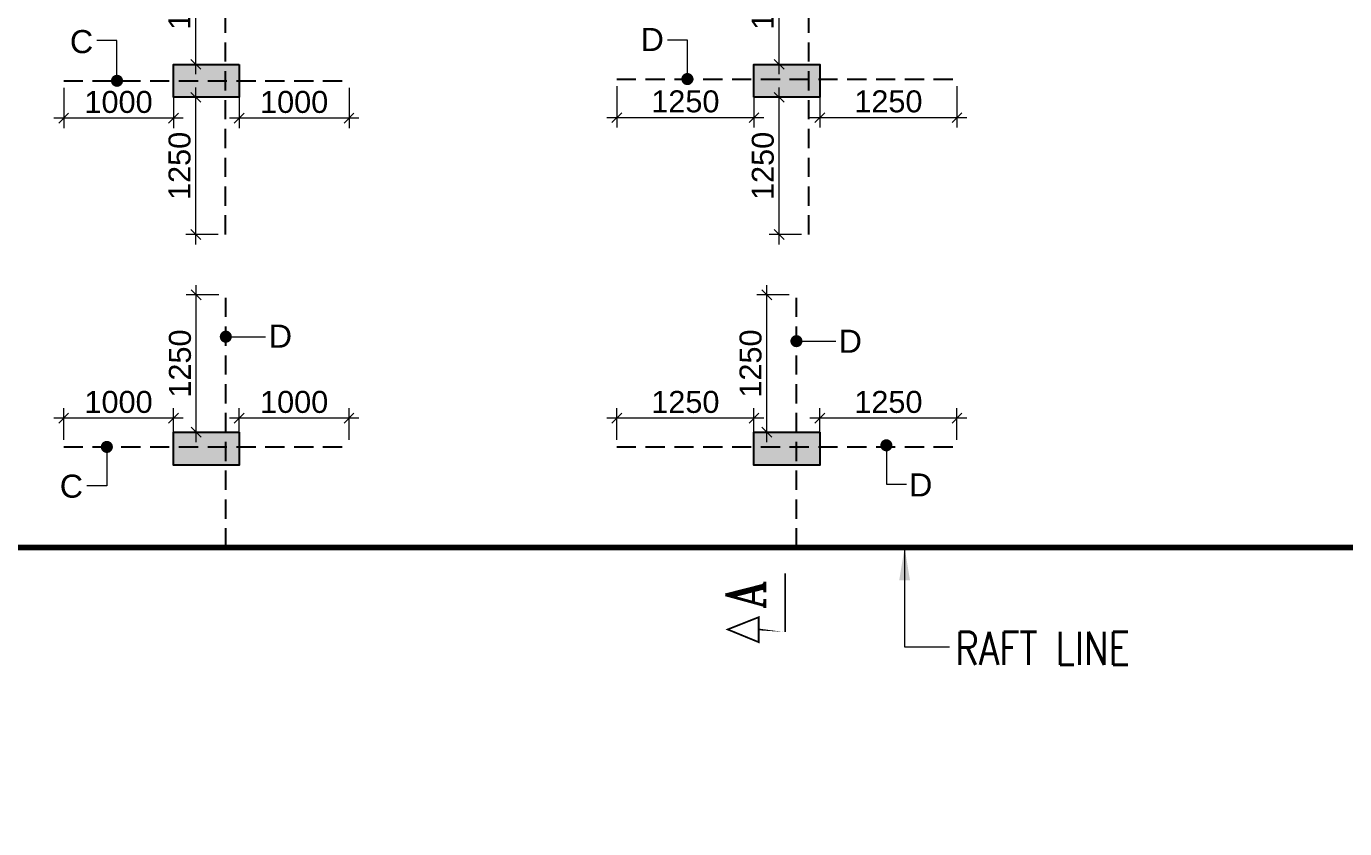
# Model space of a CAD drawing. Header units: millimetres. Extents: x 1123469 to 1883119, y -126924 to 196924.
# Drawn here: x 1491314 to 1503327, y 136834 to 144140 of the extents above; entities that cross this region are included whole.
import ezdxf

# ---------------------------------------------------------------- set-up
doc = ezdxf.new("R2010")
doc.units = ezdxf.units.MM
doc.header["$LTSCALE"] = 500
doc.header["$MEASUREMENT"] = 0
doc.header["$PDMODE"] = 34
doc.linetypes.add('CONTINOUS', pattern=[0])
doc.linetypes.add('HIDDEN', pattern=[0.375, 0.25, -0.125])
doc.layers.get('Defpoints').update_dxf_attribs({"lineweight": 0})
for name, color, linetype in [('3BEAM NO', 6, 'Continuous'), ('COL. DIM', 3, 'Continuous'), ('reinf.', 4, 'Continuous'), ('TEXT 1', 1, 'Continuous'), ('TEXT-20', 3, 'Continuous'), ('TOWER AREA COLUMN.', 6, 'Continuous')]:
    doc.layers.add(name, color=color, linetype=linetype)
for name, color, linetype, lineweight in [('ARWO', 1, 'Continuous', 18), ('CUT OUT', 1, 'Continuous', 13), ('FOOTING', 1, 'Continuous', 15), ('S - SUNK', 251, 'Continuous', 0), ('TEXT', 7, 'Continuous', 13), ('TOWER COL HATCH', 253, 'Continuous', 20)]:
    doc.layers.add(name, color=color, linetype=linetype, lineweight=lineweight)
doc.styles.add('2MM', font='romans.shx', dxfattribs={"width": 0.7})
doc.styles.add('3mm', font='arial.ttf')
doc.styles.add('RT', font='romant.shx', dxfattribs={"height": 8})
doc.styles.add('ST5', font='simplex.shx', dxfattribs={"width": 0.85})
doc.dimstyles.new('PARAMVEER', dxfattribs={"dimtxt": 200, "dimasz": 100, "dimexe": 0, "dimexo": 25, "dimgap": 10, "dimtad": 1, "dimdec": 0, "dimrnd": 5, "dimzin": 0, "dimdsep": 46, "dimtxsty": '3mm', "dimblk": 'OBLIQUE', "dimcen": 0.09, "dimdle": 75, "dimclrd": 1, "dimclre": 1, "dimclrt": 3, "dimadec": 0, "dimazin": 0, "dimtfac": 1, "dimtdec": 0, "dimtmove": 1, "dimatfit": 3, "dimfxl": 100, "dimtolj": 1, "dimtzin": 0, "dimlwd": 18, "dimlwe": 5, "dimarcsym": 0})
doc.dimstyles.new('PARAMVEER BEAM', dxfattribs={"dimtxt": 200, "dimasz": 100, "dimexe": 0, "dimexo": 0, "dimgap": 10, "dimtad": 1, "dimdec": 0, "dimzin": 0, "dimdsep": 46, "dimtxsty": '3mm', "dimblk": 'ARCHTICK', "dimcen": 0.09, "dimdle": 75, "dimclrd": 1, "dimclre": 1, "dimclrt": 3, "dimadec": 0, "dimazin": 0, "dimtfac": 1, "dimtdec": 0, "dimtmove": 1, "dimatfit": 3, "dimfxl": 100, "dimtolj": 1, "dimtzin": 0, "dimlwd": 18, "dimlwe": 5, "dimarcsym": 0})
doc.dimstyles.new('RAJESH', dxfattribs={"dimtxt": 200, "dimasz": 180, "dimexe": 100, "dimexo": 250, "dimgap": 50, "dimtad": 2, "dimdec": 0, "dimzin": 1, "dimdsep": 46, "dimtxsty": '2MM', "dimblk": 'OBLIQUE', "dimcen": 0, "dimdle": 100, "dimclrd": 1, "dimclre": 1, "dimclrt": 3, "dimadec": 0, "dimazin": 0, "dimtfac": 1, "dimtdec": 0, "dimtix": 1, "dimtmove": 2, "dimatfit": 3, "dimfxl": 1, "dimtolj": 1, "dimlwd": -1, "dimarcsym": 0})

# ---------------------------------------------------------------- blocks, each defined once
blk = doc.blocks.new('3tgra')
at = {"layer": 'TOWER COL HATCH'}
h = blk.add_hatch(color=253, dxfattribs=at)
h.dxf.hatch_style = 1
h.paths.add_polyline_path([(1395430.631024875, 80771.73729064711), (1395430.631024875, 80471.73729064711), (1394830.631024875, 80471.73729064711), (1394830.631024875, 80771.73729064711)])
h = blk.add_hatch(color=253, dxfattribs=at)
h.dxf.hatch_style = 1
h.paths.add_polyline_path([(1400120.631024875, 80471.73729064711), (1400120.631024875, 80771.73729064711), (1400720.631024875, 80771.73729064711), (1400720.631024875, 80471.73729064711)])
h = blk.add_hatch(color=253, dxfattribs=at)
h.dxf.hatch_style = 1
h.paths.add_polyline_path([(1395430.631024875, 77421.737290647), (1395430.631024875, 77121.737290647), (1394830.631024875, 77121.737290647), (1394830.631024875, 77421.737290647)])
h = blk.add_hatch(color=253, dxfattribs=at)
h.dxf.hatch_style = 1
h.paths.add_polyline_path([(1400720.631024875, 77421.737290647), (1400720.631024875, 77121.737290647), (1400120.631024875, 77121.737290647), (1400120.631024875, 77421.737290647)])
at = {"layer": 'TOWER AREA COLUMN.', "color": 4}
for points in [[(1395430.631024875, 80771.73729064711), (1395430.631024875, 80471.73729064711), (1394830.631024875, 80471.73729064711), (1394830.631024875, 80771.73729064711)], [(1400120.631024875, 80471.73729064711), (1400120.631024875, 80771.73729064711), (1400720.631024875, 80771.73729064711), (1400720.631024875, 80471.73729064711)], [(1395430.631024875, 77421.737290647), (1395430.631024875, 77121.737290647), (1394830.631024875, 77121.737290647), (1394830.631024875, 77421.737290647)], [(1400720.631024875, 77421.737290647), (1400720.631024875, 77121.737290647), (1400120.631024875, 77121.737290647), (1400120.631024875, 77421.737290647)]]:
    blk.add_lwpolyline(points, close=True, dxfattribs=at)
blk = doc.blocks.new('_Oblique')
at = {"color": 0, "linetype": 'ByBlock', "lineweight": -2}
blk.add_line((-0.5, -0.5), (0.5, 0.5), dxfattribs=at)
blk = doc.blocks.new('*D314')
at = {"layer": 'COL. DIM', "color": 1, "lineweight": 18, "ltscale": 10, "transparency": 16777216}
blk.add_line((1492861.885507265, 140354.2285490901), (1492861.885507265, 141784.2285490901), dxfattribs=at)
at = {"layer": 'COL. DIM', "color": 1, "linetype": 'CONTINOUS', "lineweight": 5, "ltscale": 10, "transparency": 16777216}
for p, q in [((1493066.699256176, 141694.2285490901), (1492771.885507265, 141694.2285490901)), ((1493066.699256176, 140444.2285490901), (1492771.885507265, 140444.2285490901))]:
    blk.add_line(p, q, dxfattribs=at)
at = {"layer": 'Defpoints', "color": 0, "ltscale": 10, "transparency": 16777216}
for p in [(1492861.885507265, 141694.2285490901), (1493131.699256176, 141694.2285490901), (1493131.699256176, 140444.2285490901)]:
    blk.add_point(p, dxfattribs=at)
at = {"layer": 'COL. DIM', "color": 1, "lineweight": 18, "ltscale": 10, "transparency": 16777216, "xscale": 90, "yscale": 90, "zscale": 90}
for p, rotation in [((1492861.885507265, 141694.2285490901), 90), ((1492861.885507265, 140444.2285490901), 270)]:
    blk.add_blockref('_Oblique', p, dxfattribs=dict(at, rotation=rotation))
at = {"layer": 'COL. DIM', "color": 3, "ltscale": 10, "transparency": 16777216, "insert": (1492714.77090972, 141069.2285490897), "char_height": 200, "attachment_point": 5, "rotation": 90, "style": '3mm'}
blk.add_mtext('\\A1;1250', dxfattribs=at)
blk = doc.blocks.new('_ArchTick')
at = {"color": 0, "linetype": 'ByBlock', "const_width": 0.15}
blk.add_lwpolyline([(-0.5, -0.5), (0.5, 0.5)], dxfattribs=at)
blk = doc.blocks.new('*D315')
at = {"layer": 'COL. DIM', "color": 1, "lineweight": 18, "ltscale": 10, "transparency": 16777216}
blk.add_line((1492744.24858296, 140571.5855329718), (1491564.24858296, 140571.5855329718), dxfattribs=at)
at = {"layer": 'COL. DIM', "color": 1, "linetype": 'CONTINOUS', "lineweight": 5, "ltscale": 10, "transparency": 16777216}
for p, q in [((1491654.24858296, 140375.0559085224), (1491654.24858296, 140661.5855329718)), ((1492654.24858296, 140375.0559085224), (1492654.24858296, 140661.5855329718))]:
    blk.add_line(p, q, dxfattribs=at)
at = {"layer": 'Defpoints', "color": 0, "ltscale": 10, "transparency": 16777216}
for p in [(1491654.24858296, 140571.5855329718), (1491654.24858296, 140310.0559085224), (1492654.24858296, 140310.0559085224)]:
    blk.add_point(p, dxfattribs=at)
at = {"layer": 'COL. DIM', "color": 1, "lineweight": 18, "ltscale": 10, "transparency": 16777216, "xscale": 90, "yscale": 90, "zscale": 90, "rotation": 180}
blk.add_blockref('_Oblique', (1491654.24858296, 140571.5855329718), dxfattribs=at)
at = {"layer": 'COL. DIM', "color": 1, "lineweight": 18, "ltscale": 10, "transparency": 16777216, "xscale": 90, "yscale": 90, "zscale": 90}
blk.add_blockref('_Oblique', (1492654.24858296, 140571.5855329718), dxfattribs=at)
at = {"layer": 'COL. DIM', "color": 3, "ltscale": 10, "transparency": 16777216, "insert": (1492154.24858296, 140718.7001305161), "char_height": 200, "attachment_point": 5, "style": '3mm'}
blk.add_mtext('\\A1;1000', dxfattribs=at)
blk = doc.blocks.new('*D316')
at = {"layer": 'COL. DIM', "color": 1, "lineweight": 18, "ltscale": 10, "transparency": 16777216}
blk.add_line((1494344.24858296, 140571.5855329718), (1493164.24858296, 140571.5855329718), dxfattribs=at)
at = {"layer": 'COL. DIM', "color": 1, "linetype": 'CONTINOUS', "lineweight": 5, "ltscale": 10, "transparency": 16777216}
for p, q in [((1493254.24858296, 140375.0559085224), (1493254.24858296, 140661.5855329718)), ((1494254.24858296, 140375.0559085224), (1494254.24858296, 140661.5855329718))]:
    blk.add_line(p, q, dxfattribs=at)
at = {"layer": 'Defpoints', "color": 0, "ltscale": 10, "transparency": 16777216}
for p in [(1493254.24858296, 140571.5855329718), (1493254.24858296, 140310.0559085224), (1494254.24858296, 140310.0559085224)]:
    blk.add_point(p, dxfattribs=at)
at = {"layer": 'COL. DIM', "color": 1, "lineweight": 18, "ltscale": 10, "transparency": 16777216, "xscale": 90, "yscale": 90, "zscale": 90, "rotation": 180}
blk.add_blockref('_Oblique', (1493254.24858296, 140571.5855329718), dxfattribs=at)
at = {"layer": 'COL. DIM', "color": 1, "lineweight": 18, "ltscale": 10, "transparency": 16777216, "xscale": 90, "yscale": 90, "zscale": 90}
blk.add_blockref('_Oblique', (1494254.24858296, 140571.5855329718), dxfattribs=at)
at = {"layer": 'COL. DIM', "color": 3, "ltscale": 10, "transparency": 16777216, "insert": (1493754.24858296, 140718.7001305161), "char_height": 200, "attachment_point": 5, "style": '3mm'}
blk.add_mtext('\\A1;1000', dxfattribs=at)
blk = doc.blocks.new('*D317')
at = {"layer": 'COL. DIM', "color": 1, "lineweight": 18, "ltscale": 10, "transparency": 16777216}
blk.add_line((1498061.435853088, 140354.2285490901), (1498061.435853088, 141784.2285490901), dxfattribs=at)
at = {"layer": 'COL. DIM', "color": 1, "linetype": 'CONTINOUS', "lineweight": 5, "ltscale": 10, "transparency": 16777216}
for p, q in [((1498266.249601998, 141694.2285490901), (1497971.435853088, 141694.2285490901)), ((1498266.249601998, 140444.2285490901), (1497971.435853088, 140444.2285490901))]:
    blk.add_line(p, q, dxfattribs=at)
at = {"layer": 'Defpoints', "color": 0, "ltscale": 10, "transparency": 16777216}
for p in [(1498061.435853088, 141694.2285490901), (1498331.249601998, 141694.2285490901), (1498331.249601998, 140444.2285490901)]:
    blk.add_point(p, dxfattribs=at)
at = {"layer": 'COL. DIM', "color": 1, "lineweight": 18, "ltscale": 10, "transparency": 16777216, "xscale": 90, "yscale": 90, "zscale": 90}
for p, rotation in [((1498061.435853088, 141694.2285490901), 90), ((1498061.435853088, 140444.2285490901), 270)]:
    blk.add_blockref('_Oblique', p, dxfattribs=dict(at, rotation=rotation))
at = {"layer": 'COL. DIM', "color": 3, "ltscale": 10, "transparency": 16777216, "insert": (1497914.321255544, 141069.2285490897), "char_height": 200, "attachment_point": 5, "rotation": 90, "style": '3mm'}
blk.add_mtext('\\A1;1250', dxfattribs=at)
blk = doc.blocks.new('*D325')
at = {"layer": 'COL. DIM', "color": 1, "lineweight": 18, "ltscale": 10, "transparency": 16777216}
blk.add_line((1498034.24858296, 140571.5855329718), (1496604.24858296, 140571.5855329718), dxfattribs=at)
at = {"layer": 'COL. DIM', "color": 1, "linetype": 'CONTINOUS', "lineweight": 5, "ltscale": 10, "transparency": 16777216}
for p, q in [((1496694.24858296, 140375.0559085224), (1496694.24858296, 140661.5855329718)), ((1497944.24858296, 140375.0559085224), (1497944.24858296, 140661.5855329718))]:
    blk.add_line(p, q, dxfattribs=at)
at = {"layer": 'Defpoints', "color": 0, "ltscale": 10, "transparency": 16777216}
for p in [(1496694.24858296, 140571.5855329718), (1496694.24858296, 140310.0559085224), (1497944.24858296, 140310.0559085224)]:
    blk.add_point(p, dxfattribs=at)
at = {"layer": 'COL. DIM', "color": 1, "lineweight": 18, "ltscale": 10, "transparency": 16777216, "xscale": 90, "yscale": 90, "zscale": 90, "rotation": 180}
blk.add_blockref('_Oblique', (1496694.24858296, 140571.5855329718), dxfattribs=at)
at = {"layer": 'COL. DIM', "color": 1, "lineweight": 18, "ltscale": 10, "transparency": 16777216, "xscale": 90, "yscale": 90, "zscale": 90}
blk.add_blockref('_Oblique', (1497944.24858296, 140571.5855329718), dxfattribs=at)
at = {"layer": 'COL. DIM', "color": 3, "ltscale": 10, "transparency": 16777216, "insert": (1497319.24858296, 140718.7001305161), "char_height": 200, "attachment_point": 5, "style": '3mm'}
blk.add_mtext('\\A1;1250', dxfattribs=at)
blk = doc.blocks.new('*D326')
at = {"layer": 'COL. DIM', "color": 1, "lineweight": 18, "ltscale": 10, "transparency": 16777216}
blk.add_line((1499884.24858296, 140571.5855329718), (1498454.24858296, 140571.5855329718), dxfattribs=at)
at = {"layer": 'COL. DIM', "color": 1, "linetype": 'CONTINOUS', "lineweight": 5, "ltscale": 10, "transparency": 16777216}
for p, q in [((1498544.24858296, 140375.0559085224), (1498544.24858296, 140661.5855329718)), ((1499794.24858296, 140375.0559085224), (1499794.24858296, 140661.5855329718))]:
    blk.add_line(p, q, dxfattribs=at)
at = {"layer": 'Defpoints', "color": 0, "ltscale": 10, "transparency": 16777216}
for p in [(1498544.24858296, 140571.5855329718), (1498544.24858296, 140310.0559085224), (1499794.24858296, 140310.0559085224)]:
    blk.add_point(p, dxfattribs=at)
at = {"layer": 'COL. DIM', "color": 1, "lineweight": 18, "ltscale": 10, "transparency": 16777216, "xscale": 90, "yscale": 90, "zscale": 90, "rotation": 180}
blk.add_blockref('_Oblique', (1498544.24858296, 140571.5855329718), dxfattribs=at)
at = {"layer": 'COL. DIM', "color": 1, "lineweight": 18, "ltscale": 10, "transparency": 16777216, "xscale": 90, "yscale": 90, "zscale": 90}
blk.add_blockref('_Oblique', (1499794.24858296, 140571.5855329718), dxfattribs=at)
at = {"layer": 'COL. DIM', "color": 3, "ltscale": 10, "transparency": 16777216, "insert": (1499169.24858296, 140718.7001305161), "char_height": 200, "attachment_point": 5, "style": '3mm'}
blk.add_mtext('\\A1;1250', dxfattribs=at)
blk = doc.blocks.new('*D322')
at = {"layer": 'COL. DIM', "color": 1, "lineweight": 18, "ltscale": 10, "transparency": 16777216}
blk.add_line((1498173.220450206, 143704.2285490903), (1498173.220450206, 145134.2285490903), dxfattribs=at)
at = {"layer": 'COL. DIM', "color": 1, "linetype": 'CONTINOUS', "lineweight": 5, "ltscale": 10, "transparency": 16777216}
for p, q in [((1498378.034199114, 145044.2285490903), (1498083.220450206, 145044.2285490903)), ((1498378.034199114, 143794.2285490903), (1498083.220450206, 143794.2285490903))]:
    blk.add_line(p, q, dxfattribs=at)
at = {"layer": 'Defpoints', "color": 0, "ltscale": 10, "transparency": 16777216}
for p in [(1498173.220450206, 145044.2285490903), (1498443.034199114, 145044.2285490903), (1498443.034199114, 143794.2285490903)]:
    blk.add_point(p, dxfattribs=at)
at = {"layer": 'COL. DIM', "color": 1, "lineweight": 18, "ltscale": 10, "transparency": 16777216, "xscale": 90, "yscale": 90, "zscale": 90}
for p, rotation in [((1498173.220450206, 145044.2285490903), 90), ((1498173.220450206, 143794.2285490903), 270)]:
    blk.add_blockref('_Oblique', p, dxfattribs=dict(at, rotation=rotation))
at = {"layer": 'COL. DIM', "color": 3, "ltscale": 10, "transparency": 16777216, "insert": (1498026.105852662, 144419.2285490898), "char_height": 200, "attachment_point": 5, "rotation": 90, "style": '3mm'}
blk.add_mtext('\\A1;1250', dxfattribs=at)
blk = doc.blocks.new('*D323')
at = {"layer": 'COL. DIM', "color": 1, "linetype": 'CONTINOUS', "lineweight": 5, "ltscale": 10, "transparency": 16777216}
for p, q in [((1496694.24858296, 143595.0559085226), (1496694.24858296, 143218.5262840732)), ((1497944.24858296, 143595.0559085226), (1497944.24858296, 143218.5262840732))]:
    blk.add_line(p, q, dxfattribs=at)
at = {"layer": 'COL. DIM', "color": 1, "lineweight": 18, "ltscale": 10, "transparency": 16777216}
blk.add_line((1498034.24858296, 143308.5262840732), (1496604.24858296, 143308.5262840732), dxfattribs=at)
at = {"layer": 'Defpoints', "color": 0, "ltscale": 10, "transparency": 16777216}
for p in [(1496694.24858296, 143660.0559085226), (1497944.24858296, 143660.0559085226), (1496694.24858296, 143308.5262840732)]:
    blk.add_point(p, dxfattribs=at)
at = {"layer": 'COL. DIM', "color": 1, "lineweight": 18, "ltscale": 10, "transparency": 16777216, "xscale": 90, "yscale": 90, "zscale": 90, "rotation": 180}
blk.add_blockref('_Oblique', (1496694.24858296, 143308.5262840732), dxfattribs=at)
at = {"layer": 'COL. DIM', "color": 1, "lineweight": 18, "ltscale": 10, "transparency": 16777216, "xscale": 90, "yscale": 90, "zscale": 90}
blk.add_blockref('_Oblique', (1497944.24858296, 143308.5262840732), dxfattribs=at)
at = {"layer": 'COL. DIM', "color": 3, "ltscale": 10, "transparency": 16777216, "insert": (1497319.24858296, 143455.6408816175), "char_height": 200, "attachment_point": 5, "style": '3mm'}
blk.add_mtext('\\A1;1250', dxfattribs=at)
blk = doc.blocks.new('*D324')
at = {"layer": 'COL. DIM', "color": 1, "linetype": 'CONTINOUS', "lineweight": 5, "ltscale": 10, "transparency": 16777216}
for p, q in [((1498544.24858296, 143595.0559085226), (1498544.24858296, 143218.5262840732)), ((1499794.24858296, 143595.0559085226), (1499794.24858296, 143218.5262840732))]:
    blk.add_line(p, q, dxfattribs=at)
at = {"layer": 'COL. DIM', "color": 1, "lineweight": 18, "ltscale": 10, "transparency": 16777216}
blk.add_line((1499884.24858296, 143308.5262840732), (1498454.24858296, 143308.5262840732), dxfattribs=at)
at = {"layer": 'Defpoints', "color": 0, "ltscale": 10, "transparency": 16777216}
for p in [(1498544.24858296, 143660.0559085226), (1499794.24858296, 143660.0559085226), (1498544.24858296, 143308.5262840732)]:
    blk.add_point(p, dxfattribs=at)
at = {"layer": 'COL. DIM', "color": 1, "lineweight": 18, "ltscale": 10, "transparency": 16777216, "xscale": 90, "yscale": 90, "zscale": 90, "rotation": 180}
blk.add_blockref('_Oblique', (1498544.24858296, 143308.5262840732), dxfattribs=at)
at = {"layer": 'COL. DIM', "color": 1, "lineweight": 18, "ltscale": 10, "transparency": 16777216, "xscale": 90, "yscale": 90, "zscale": 90}
blk.add_blockref('_Oblique', (1499794.24858296, 143308.5262840732), dxfattribs=at)
at = {"layer": 'COL. DIM', "color": 3, "ltscale": 10, "transparency": 16777216, "insert": (1499169.24858296, 143455.6408816175), "char_height": 200, "attachment_point": 5, "style": '3mm'}
blk.add_mtext('\\A1;1250', dxfattribs=at)
blk = doc.blocks.new('*D327')
at = {"layer": 'COL. DIM', "color": 1, "lineweight": 18, "ltscale": 10, "transparency": 16777216}
blk.add_line((1498173.220450207, 142154.2285490903), (1498173.220450207, 143584.2285490903), dxfattribs=at)
at = {"layer": 'COL. DIM', "color": 1, "linetype": 'CONTINOUS', "lineweight": 5, "ltscale": 10, "transparency": 16777216}
for p, q in [((1498378.034199114, 143494.2285490903), (1498083.220450207, 143494.2285490903)), ((1498378.034199114, 142244.2285490903), (1498083.220450207, 142244.2285490903))]:
    blk.add_line(p, q, dxfattribs=at)
at = {"layer": 'Defpoints', "color": 0, "ltscale": 10, "transparency": 16777216}
for p in [(1498173.220450207, 143494.2285490903), (1498443.034199114, 143494.2285490903), (1498443.034199114, 142244.2285490903)]:
    blk.add_point(p, dxfattribs=at)
at = {"layer": 'COL. DIM', "color": 1, "lineweight": 18, "ltscale": 10, "transparency": 16777216, "xscale": 90, "yscale": 90, "zscale": 90}
for p, rotation in [((1498173.220450207, 143494.2285490903), 90), ((1498173.220450207, 142244.2285490903), 270)]:
    blk.add_blockref('_Oblique', p, dxfattribs=dict(at, rotation=rotation))
at = {"layer": 'COL. DIM', "color": 3, "ltscale": 10, "transparency": 16777216, "insert": (1498026.105852663, 142869.2285490898), "char_height": 200, "attachment_point": 5, "rotation": 90, "style": '3mm'}
blk.add_mtext('\\A1;1250', dxfattribs=at)
blk = doc.blocks.new('*D318')
at = {"layer": 'COL. DIM', "color": 1, "lineweight": 18, "ltscale": 10, "transparency": 16777216}
blk.add_line((1492857.951702632, 143704.2285490903), (1492857.951702632, 145134.2285490903), dxfattribs=at)
at = {"layer": 'COL. DIM', "color": 1, "linetype": 'CONTINOUS', "lineweight": 5, "ltscale": 10, "transparency": 16777216}
for p, q in [((1493062.765451542, 145044.2285490903), (1492767.951702632, 145044.2285490903)), ((1493062.765451542, 143794.2285490903), (1492767.951702632, 143794.2285490903))]:
    blk.add_line(p, q, dxfattribs=at)
at = {"layer": 'Defpoints', "color": 0, "ltscale": 10, "transparency": 16777216}
for p in [(1492857.951702632, 145044.2285490903), (1493127.765451542, 145044.2285490903), (1493127.765451542, 143794.2285490903)]:
    blk.add_point(p, dxfattribs=at)
at = {"layer": 'COL. DIM', "color": 1, "lineweight": 18, "ltscale": 10, "transparency": 16777216, "xscale": 90, "yscale": 90, "zscale": 90}
for p, rotation in [((1492857.951702632, 145044.2285490903), 90), ((1492857.951702632, 143794.2285490903), 270)]:
    blk.add_blockref('_Oblique', p, dxfattribs=dict(at, rotation=rotation))
at = {"layer": 'COL. DIM', "color": 3, "ltscale": 10, "transparency": 16777216, "insert": (1492710.837105088, 144419.2285490898), "char_height": 200, "attachment_point": 5, "rotation": 90, "style": '3mm'}
blk.add_mtext('\\A1;1250', dxfattribs=at)
blk = doc.blocks.new('*D319')
at = {"layer": 'COL. DIM', "color": 1, "linetype": 'CONTINOUS', "lineweight": 5, "ltscale": 10, "transparency": 16777216}
for p, q in [((1491654.24858296, 143579.2285490902), (1491654.24858296, 143213.4259654823)), ((1492654.24858296, 143579.2285490902), (1492654.24858296, 143213.4259654823))]:
    blk.add_line(p, q, dxfattribs=at)
at = {"layer": 'COL. DIM', "color": 1, "lineweight": 18, "ltscale": 10, "transparency": 16777216}
blk.add_line((1492744.24858296, 143303.4259654823), (1491564.24858296, 143303.4259654823), dxfattribs=at)
at = {"layer": 'Defpoints', "color": 0, "ltscale": 10, "transparency": 16777216}
for p in [(1491654.24858296, 143644.2285490902), (1492654.24858296, 143644.2285490902), (1491654.24858296, 143303.4259654823)]:
    blk.add_point(p, dxfattribs=at)
at = {"layer": 'COL. DIM', "color": 1, "lineweight": 18, "ltscale": 10, "transparency": 16777216, "xscale": 90, "yscale": 90, "zscale": 90, "rotation": 180}
blk.add_blockref('_Oblique', (1491654.24858296, 143303.4259654823), dxfattribs=at)
at = {"layer": 'COL. DIM', "color": 1, "lineweight": 18, "ltscale": 10, "transparency": 16777216, "xscale": 90, "yscale": 90, "zscale": 90}
blk.add_blockref('_Oblique', (1492654.24858296, 143303.4259654823), dxfattribs=at)
at = {"layer": 'COL. DIM', "color": 3, "ltscale": 10, "transparency": 16777216, "insert": (1492154.24858296, 143450.5405630266), "char_height": 200, "attachment_point": 5, "style": '3mm'}
blk.add_mtext('\\A1;1000', dxfattribs=at)
blk = doc.blocks.new('*D320')
at = {"layer": 'COL. DIM', "color": 1, "linetype": 'CONTINOUS', "lineweight": 5, "ltscale": 10, "transparency": 16777216}
for p, q in [((1493254.24858296, 143579.2285490902), (1493254.24858296, 143213.4259654823)), ((1494254.24858296, 143579.2285490902), (1494254.24858296, 143213.4259654823))]:
    blk.add_line(p, q, dxfattribs=at)
at = {"layer": 'COL. DIM', "color": 1, "lineweight": 18, "ltscale": 10, "transparency": 16777216}
blk.add_line((1494344.24858296, 143303.4259654823), (1493164.24858296, 143303.4259654823), dxfattribs=at)
at = {"layer": 'Defpoints', "color": 0, "ltscale": 10, "transparency": 16777216}
for p in [(1493254.24858296, 143644.2285490902), (1494254.24858296, 143644.2285490902), (1493254.24858296, 143303.4259654823)]:
    blk.add_point(p, dxfattribs=at)
at = {"layer": 'COL. DIM', "color": 1, "lineweight": 18, "ltscale": 10, "transparency": 16777216, "xscale": 90, "yscale": 90, "zscale": 90, "rotation": 180}
blk.add_blockref('_Oblique', (1493254.24858296, 143303.4259654823), dxfattribs=at)
at = {"layer": 'COL. DIM', "color": 1, "lineweight": 18, "ltscale": 10, "transparency": 16777216, "xscale": 90, "yscale": 90, "zscale": 90}
blk.add_blockref('_Oblique', (1494254.24858296, 143303.4259654823), dxfattribs=at)
at = {"layer": 'COL. DIM', "color": 3, "ltscale": 10, "transparency": 16777216, "insert": (1493754.24858296, 143450.5405630266), "char_height": 200, "attachment_point": 5, "style": '3mm'}
blk.add_mtext('\\A1;1000', dxfattribs=at)
blk = doc.blocks.new('*D321')
at = {"layer": 'COL. DIM', "color": 1, "lineweight": 18, "ltscale": 10, "transparency": 16777216}
blk.add_line((1492857.951702633, 142154.2285490903), (1492857.951702633, 143584.2285490903), dxfattribs=at)
at = {"layer": 'COL. DIM', "color": 1, "linetype": 'CONTINOUS', "lineweight": 5, "ltscale": 10, "transparency": 16777216}
for p, q in [((1493062.765451542, 143494.2285490903), (1492767.951702633, 143494.2285490903)), ((1493062.765451542, 142244.2285490903), (1492767.951702633, 142244.2285490903))]:
    blk.add_line(p, q, dxfattribs=at)
at = {"layer": 'Defpoints', "color": 0, "ltscale": 10, "transparency": 16777216}
for p in [(1492857.951702633, 143494.2285490903), (1493127.765451542, 143494.2285490903), (1493127.765451542, 142244.2285490903)]:
    blk.add_point(p, dxfattribs=at)
at = {"layer": 'COL. DIM', "color": 1, "lineweight": 18, "ltscale": 10, "transparency": 16777216, "xscale": 90, "yscale": 90, "zscale": 90}
for p, rotation in [((1492857.951702633, 143494.2285490903), 90), ((1492857.951702633, 142244.2285490903), 270)]:
    blk.add_blockref('_Oblique', p, dxfattribs=dict(at, rotation=rotation))
at = {"layer": 'COL. DIM', "color": 3, "ltscale": 10, "transparency": 16777216, "insert": (1492710.837105089, 142869.2285490898), "char_height": 200, "attachment_point": 5, "rotation": 90, "style": '3mm'}
blk.add_mtext('\\A1;1250', dxfattribs=at)
blk = doc.blocks.new('*D2624')
at = {"layer": 'COL. DIM', "color": 1, "linetype": 'CONTINOUS', "lineweight": 5, "ltscale": 10, "transparency": 16777216}
for p, q in [((1726903.271734793, 142855.3069163206), (1726903.271734793, 142349.4527371134)), ((1727203.271734793, 141672.483817342), (1727203.271734793, 142529.4527371134))]:
    blk.add_line(p, q, dxfattribs=at)
at = {"layer": 'COL. DIM', "color": 1, "lineweight": 18, "ltscale": 10, "transparency": 16777216}
blk.add_line((1726813.271734793, 142439.4527371134), (1727293.271734793, 142439.4527371134), dxfattribs=at)
at = {"layer": 'Defpoints', "color": 0, "ltscale": 10, "transparency": 16777216}
for p in [(1726903.271734793, 142920.3069163206), (1727203.271734793, 142439.4527371134), (1727203.271734793, 141607.483817342), (1405055.631024809, 139394.2285481436), (1364890.631013369, 126979.2510576845), (1364890.631013369, 124332.9141457363)]:
    blk.add_point(p, dxfattribs=at)
at = {"layer": 'S - SUNK', "color": 1, "lineweight": 18, "ltscale": 10, "transparency": 16777216}
blk.add_line((1405130.631024809, 124332.9141457363), (1364815.631013369, 124332.9141457363), dxfattribs=at)
at = {"layer": 'S - SUNK', "color": 1, "lineweight": 5, "ltscale": 10, "transparency": 16777216}
for p, q in [((1364890.631013369, 124333.0641457363), (1364890.631013369, 124332.9141457363)), ((1405055.631024809, 124333.0641457363), (1405055.631024809, 124332.9141457363))]:
    blk.add_line(p, q, dxfattribs=at)
at = {"layer": 'COL. DIM', "color": 1, "lineweight": 18, "ltscale": 10, "transparency": 16777216, "xscale": 90, "yscale": 90, "zscale": 90, "rotation": 180}
blk.add_blockref('_Oblique', (1726903.271734793, 142439.4527371134), dxfattribs=at)
at = {"layer": 'COL. DIM', "color": 1, "lineweight": 18, "ltscale": 10, "transparency": 16777216, "xscale": 90, "yscale": 90, "zscale": 90}
blk.add_blockref('_Oblique', (1727203.271734793, 142439.4527371134), dxfattribs=at)
at = {"layer": 'S - SUNK', "color": 1, "lineweight": 18, "ltscale": 10, "transparency": 16777216, "xscale": 100, "yscale": 100, "zscale": 100, "rotation": 180}
blk.add_blockref('_Oblique', (1364890.631013369, 124332.9141457363), dxfattribs=at)
at = {"layer": 'S - SUNK', "color": 1, "lineweight": 18, "ltscale": 10, "transparency": 16777216, "xscale": 100, "yscale": 100, "zscale": 100}
blk.add_blockref('_Oblique', (1405055.631024809, 124332.9141457363), dxfattribs=at)
at = {"layer": 'COL. DIM', "color": 3, "ltscale": 10, "transparency": 16777216, "insert": (1727053.271734793, 142586.6355474817), "char_height": 200, "attachment_point": 5, "style": '3mm'}
blk.add_mtext('\\A1;300', dxfattribs=at)
at = {"layer": 'S - SUNK', "color": 3, "ltscale": 10, "transparency": 16777216, "insert": (1384973.131019089, 124445.0287432807), "char_height": 200, "attachment_point": 5, "style": '3mm'}
blk.add_mtext('\\A1;40165', dxfattribs=at)
blk = doc.blocks.new('*D2625')
at = {"layer": 'COL. DIM', "color": 1, "lineweight": 18, "ltscale": 10, "transparency": 16777216}
blk.add_line((1725455.593660668, 141997.4838173419), (1725455.593660668, 141517.483817342), dxfattribs=at)
at = {"layer": 'COL. DIM', "color": 1, "linetype": 'CONTINOUS', "lineweight": 5, "ltscale": 10, "transparency": 16777216}
for p, q in [((1725012.160233842, 141907.4838173419), (1725545.593660668, 141907.4838173419)), ((1724393.259694719, 141607.483817342), (1725545.593660668, 141607.483817342))]:
    blk.add_line(p, q, dxfattribs=at)
at = {"layer": 'Defpoints', "color": 0, "ltscale": 10, "transparency": 16777216}
for p in [(1358872.110384249, 158914.0730525189), (1431760.642437937, 158914.0730525189), (1724947.160233842, 141907.4838173419), (1724328.259694719, 141607.483817342), (1725455.593660668, 141607.483817342), (1442850.630409368, 126979.2510576846)]:
    blk.add_point(p, dxfattribs=at)
at = {"layer": 'S - SUNK', "color": 1, "lineweight": 18, "ltscale": 10, "transparency": 16777216}
blk.add_line((1358872.110384249, 126904.2510576846), (1358872.110384249, 158989.0730525189), dxfattribs=at)
at = {"layer": 'S - SUNK', "color": 1, "lineweight": 5, "ltscale": 10, "transparency": 16777216}
for p, q in [((1358872.260384249, 158914.0730525189), (1358872.110384249, 158914.0730525189)), ((1358872.260384249, 126979.2510576846), (1358872.110384249, 126979.2510576846))]:
    blk.add_line(p, q, dxfattribs=at)
at = {"layer": 'COL. DIM', "color": 1, "lineweight": 18, "ltscale": 10, "transparency": 16777216, "xscale": 90, "yscale": 90, "zscale": 90}
for p, rotation in [((1725455.593660668, 141907.4838173419), 90), ((1725455.593660668, 141607.483817342), 270)]:
    blk.add_blockref('_Oblique', p, dxfattribs=dict(at, rotation=rotation))
at = {"layer": 'S - SUNK', "color": 1, "lineweight": 18, "ltscale": 10, "transparency": 16777216, "xscale": 100, "yscale": 100, "zscale": 100}
for p, rotation in [((1358872.110384249, 158914.0730525189), 90), ((1358872.110384249, 126979.2510576846), 270)]:
    blk.add_blockref('_Oblique', p, dxfattribs=dict(at, rotation=rotation))
at = {"layer": 'COL. DIM', "color": 3, "ltscale": 10, "transparency": 16777216, "insert": (1725308.410850292, 141757.4838173419), "char_height": 200, "attachment_point": 5, "rotation": 90, "style": '3mm'}
blk.add_mtext('\\A1;300', dxfattribs=at)
at = {"layer": 'S - SUNK', "color": 3, "ltscale": 10, "transparency": 16777216, "insert": (1358759.927573881, 142946.6620551013), "char_height": 200, "attachment_point": 5, "rotation": 90, "style": '3mm'}
blk.add_mtext('\\A1;31935', dxfattribs=at)
blk = doc.blocks.new('*D2626')
at = {"layer": 'COL. DIM', "color": 1, "linetype": 'CONTINOUS', "lineweight": 5, "ltscale": 10, "transparency": 16777216}
for p, q in [((1716298.265479365, 143802.4838182458), (1716298.265479365, 143375.5830064898)), ((1716598.265479365, 143871.7483872942), (1716598.265479365, 143375.5830064898))]:
    blk.add_line(p, q, dxfattribs=at)
at = {"layer": 'COL. DIM', "color": 1, "lineweight": 18, "ltscale": 10, "transparency": 16777216}
for p, q in [((1716688.265479365, 143465.5830064898), (1716208.265479365, 143465.5830064898)), ((1717247.018054974, 143465.5830064898), (1716598.265479365, 143465.5830064898))]:
    blk.add_line(p, q, dxfattribs=at)
at = {"layer": 'Defpoints', "color": 0, "ltscale": 10, "transparency": 16777216}
for p in [(1716598.265479365, 143936.7483872942), (1716298.265479365, 143867.4838182458), (1716298.265479365, 143465.5830064898), (1390780.631029413, 139394.2285481436), (1405055.631024809, 139394.2285481436), (1405055.631024809, 138200.572886584)]:
    blk.add_point(p, dxfattribs=at)
at = {"layer": 'S - SUNK', "color": 1, "lineweight": 18, "ltscale": 10, "transparency": 16777216}
blk.add_line((1390705.631029413, 138200.572886584), (1405130.631024809, 138200.572886584), dxfattribs=at)
at = {"layer": 'S - SUNK', "color": 1, "lineweight": 5, "ltscale": 10, "transparency": 16777216}
for p, q in [((1390780.631029413, 138200.722886584), (1390780.631029413, 138200.572886584)), ((1405055.631024809, 138200.722886584), (1405055.631024809, 138200.572886584))]:
    blk.add_line(p, q, dxfattribs=at)
at = {"layer": 'COL. DIM', "color": 1, "lineweight": 18, "ltscale": 10, "transparency": 16777216, "xscale": 90, "yscale": 90, "zscale": 90, "rotation": 180}
blk.add_blockref('_Oblique', (1716298.265479365, 143465.5830064898), dxfattribs=at)
at = {"layer": 'COL. DIM', "color": 1, "lineweight": 18, "ltscale": 10, "transparency": 16777216, "xscale": 90, "yscale": 90, "zscale": 90}
blk.add_blockref('_Oblique', (1716598.265479365, 143465.5830064898), dxfattribs=at)
at = {"layer": 'S - SUNK', "color": 1, "lineweight": 18, "ltscale": 10, "transparency": 16777216, "xscale": 100, "yscale": 100, "zscale": 100, "rotation": 180}
blk.add_blockref('_Oblique', (1390780.631029413, 138200.572886584), dxfattribs=at)
at = {"layer": 'S - SUNK', "color": 1, "lineweight": 18, "ltscale": 10, "transparency": 16777216, "xscale": 100, "yscale": 100, "zscale": 100}
blk.add_blockref('_Oblique', (1405055.631024809, 138200.572886584), dxfattribs=at)
at = {"layer": 'COL. DIM', "color": 3, "ltscale": 10, "transparency": 16777216, "insert": (1716981.485994947, 143612.7658168582), "char_height": 200, "attachment_point": 5, "style": '3mm'}
blk.add_mtext('\\A1;300', dxfattribs=at)
at = {"layer": 'S - SUNK', "color": 3, "ltscale": 10, "transparency": 16777216, "insert": (1397918.131027111, 138312.6874841284), "char_height": 200, "attachment_point": 5, "style": '3mm'}
blk.add_mtext('\\A1;14275', dxfattribs=at)
blk = doc.blocks.new('*D3556')
at = {"layer": 'COL. DIM', "color": 1, "lineweight": 18, "ltscale": 10, "transparency": 16777216}
blk.add_line((1817173.874801246, 134747.767510492), (1817173.874801246, 133597.7677523475), dxfattribs=at)
at = {"layer": 'COL. DIM', "color": 1, "linetype": 'CONTINOUS', "lineweight": 5, "ltscale": 10, "transparency": 16777216}
for p, q in [((1817863.667367204, 134657.767510492), (1817083.874801246, 134657.767510492)), ((1816402.247891765, 133687.7677523475), (1817263.874801246, 133687.7677523475))]:
    blk.add_line(p, q, dxfattribs=at)
at = {"layer": 'Defpoints', "color": 0, "ltscale": 10, "transparency": 16777216}
for p in [(1417087.675834863, 156599.2285490907), (1417240.630397862, 156599.2285490907), (1417240.630397862, 155194.2285490907), (1817928.667367204, 134657.767510492), (1816337.247891765, 133687.7677523475), (1817173.874801246, 133687.7677523475)]:
    blk.add_point(p, dxfattribs=at)
at = {"layer": 'S - SUNK', "color": 1, "lineweight": 18, "ltscale": 10, "transparency": 16777216}
blk.add_line((1417087.675834863, 155119.2285490907), (1417087.675834863, 156674.2285490907), dxfattribs=at)
at = {"layer": 'S - SUNK', "color": 1, "lineweight": 5, "ltscale": 10, "transparency": 16777216}
for p, q in [((1417087.825834862, 156599.2285490907), (1417087.675834863, 156599.2285490907)), ((1417087.825834862, 155194.2285490907), (1417087.675834863, 155194.2285490907))]:
    blk.add_line(p, q, dxfattribs=at)
at = {"layer": 'COL. DIM', "color": 1, "lineweight": 18, "ltscale": 10, "transparency": 16777216, "xscale": 90, "yscale": 90, "zscale": 90}
for p, rotation in [((1817173.874801246, 134657.767510492), 90), ((1817173.874801246, 133687.7677523475), 270)]:
    blk.add_blockref('_Oblique', p, dxfattribs=dict(at, rotation=rotation))
at = {"layer": 'S - SUNK', "color": 1, "lineweight": 18, "ltscale": 10, "transparency": 16777216, "xscale": 100, "yscale": 100, "zscale": 100}
for p, rotation in [((1417087.675834863, 156599.2285490907), 90), ((1417087.675834863, 155194.2285490907), 270)]:
    blk.add_blockref('_Oblique', p, dxfattribs=dict(at, rotation=rotation))
at = {"layer": 'COL. DIM', "color": 3, "ltscale": 10, "transparency": 16777216, "insert": (1817026.760203702, 134172.7676314192), "char_height": 200, "attachment_point": 5, "rotation": 90, "style": '3mm'}
blk.add_mtext('\\A1;970', dxfattribs=at)
at = {"layer": 'S - SUNK', "color": 3, "ltscale": 10, "transparency": 16777216, "insert": (1416975.561237318, 155896.7285490903), "char_height": 200, "attachment_point": 5, "rotation": 90, "style": '3mm'}
blk.add_mtext('\\A1;1405', dxfattribs=at)

msp = doc.modelspace()

# ---------------------------------------------------------------- linework, layer by layer
at = {"layer": '3BEAM NO', "color": 4}
msp.add_line((1497987.304646098, 138532.1703766244, -7.851765953681421e-07), (1497987.304646098, 138759.5228428845, -7.843609217417224e-07), dxfattribs=at)
at = {"layer": '3BEAM NO', "color": 4, "extrusion": (-3.227238060428332e-09, 4.963612873298862e-18, 1), "const_width": 15.97339125}
for points, elevation in [([(1497987.304646096, 138648.0245997593), (1498229.728354801, 138648.024599764), (1498229.728354802, 139158.5398308052)], -0.00483514400192109), ([(1497987.304646093, 138532.1703766309), (1497987.304646093, 138759.522842891), (1497705.05675957, 138648.0245998087), (1497987.304646093, 138532.1703766309)], -0.004835146819510339)]:
    msp.add_lwpolyline(points, dxfattribs=dict(at, elevation=elevation))
at = {"layer": 'FOOTING', "color": 3, "ltscale": 10, "const_width": 50}
msp.add_lwpolyline([(1532119.247955424, 126979.2510576845), (1532119.247955424, 126464.2510576846), (1523339.247958106, 126464.2510576846), (1523339.247958106, 126979.2510576845), (1514784.247951408, 126979.2510576845), (1514784.247951408, 139394.2285481437), (1488604.248587498, 139394.2285481436)], dxfattribs=at)
at = {"layer": 'reinf.', "color": 4, "linetype": 'HIDDEN', "ltscale": 1.4}
for p, q in [((1493127.765451541, 142244.2285490902), (1493127.765451541, 145044.2285490902)), ((1498443.034199114, 142244.2285490902), (1498443.034199114, 145044.2285490902)), ((1491654.24858296, 143644.2285490902), (1494254.24858296, 143644.2285490902)), ((1496694.24858296, 143660.0559085225), (1499794.24858296, 143660.0559085226)), ((1493131.699256175, 139394.22854909), (1493131.699256175, 141694.22854909)), ((1498331.249601998, 139394.22854909), (1498331.249601998, 141694.22854909)), ((1491654.24858296, 140310.0559085224), (1494254.24858296, 140310.0559085224)), ((1496694.24858296, 140310.0559085224), (1499794.24858296, 140310.0559085224))]:
    msp.add_line(p, q, dxfattribs=at)

# ---------------------------------------------------------------- block references
at = {"layer": 'CUT OUT', "color": 4}
msp.add_blockref('3tgra', (97823.6175580849, 63022.49125749664), dxfattribs=at)

# ---------------------------------------------------------------- texts
at = {"layer": 'TEXT', "color": 2, "style": 'ST5', "width": 0.8}
msp.add_text('RAFT LINE', height=300, dxfattribs=at).set_placement((1499777.977431053, 138325.1695904837))
at = {"layer": 'TEXT 1', "color": 2, "linetype": 'ByBlock', "style": '3mm'}
for s, p in [('C', (1491711.159680449, 143896.438993131, -0.0688959593251002)), ('D', (1496911.589751646, 143915.6104392898, -0.0688959593251002)), ('D', (1493523.767112207, 141213.8931966937, -0.0688959593251002)), ('D', (1498716.186136612, 141167.7026258889, -0.0688959593251002)), ('D', (1499358.026104587, 139859.1366341976, -0.0688959593251002)), ('C', (1491618.746523358, 139847.8454644816, -0.0688959593251002))]:
    msp.add_text(s, height=210, dxfattribs=at).set_placement(p)
at = {"layer": 'TEXT-20', "color": 7, "lineweight": 20, "ltscale": 0.2, "style": 'RT', "width": 0.85}
msp.add_text('A', height=359.401303125, rotation=90.00000002668041, dxfattribs=at).set_placement((1498043.925580211, 138831.2986194661, 0.01387790206817088))

# ---------------------------------------------------------------- dimensions: what is measured, and where the dimension line sits
at = {"layer": 'COL. DIM', "color": 6, "ltscale": 10}
for base, p1, p2, angle, picture, middle in [((1725455.593660668, 141607.483817342), (1724947.160233841, 141907.4838173418), (1724328.259694718, 141607.4838173419), 90, '*D2625', (1725455.59366066, 141757.4838173419)), ((1716298.265479365, 143465.5830064898), (1716598.265479365, 143936.7483872942), (1716298.265479365, 143867.4838182458), 180, '*D2626', (1716981.485994947, 143465.5830064898))]:
    dim = msp.add_linear_dim(base=base, p1=p1, p2=p2, angle=angle, dimstyle='PARAMVEER', override={"dimasz": 90, "dimexe": 90, "dimexo": 65, "dimgap": 45, "dimpost": '\\X', "dimdle": 90, "dimfxl": 0.18, "dimarcsym": 1}, dxfattribs=at)
    dim.commit()
    dim.dimension.update_dxf_attribs({"geometry": picture, "text_midpoint": middle, "dimtype": 160})
for base, p1, p2, angle, picture, middle in [((1817173.874801246, 133687.7677523475), (1817928.667367203, 134657.7675104919), (1816337.247891764, 133687.7677523474), 90, '*D3556', (1817026.760203702, 134172.7676314192)), ((1492857.951702632, 145044.2285490903), (1493127.765451541, 143794.2285490902), (1493127.765451541, 145044.2285490902), 270, '*D318', (1492710.837105088, 144419.2285490898)), ((1498173.220450206, 145044.2285490903), (1498443.034199114, 143794.2285490902), (1498443.034199114, 145044.2285490902), 270, '*D322', (1498026.105852662, 144419.2285490898)), ((1491654.24858296, 143303.4259654823), (1492654.24858296, 143644.2285490902), (1491654.24858296, 143644.2285490902), 180, '*D319', (1492154.24858296, 143450.5405630266)), ((1492857.951702633, 143494.2285490903), (1493127.765451541, 142244.2285490902), (1493127.765451541, 143494.2285490902), 270, '*D321', (1492710.837105089, 142869.2285490898)), ((1493254.24858296, 143303.4259654823), (1494254.24858296, 143644.2285490902), (1493254.24858296, 143644.2285490902), 180, '*D320', (1493754.24858296, 143450.5405630266)), ((1496694.24858296, 143308.5262840732), (1497944.24858296, 143660.0559085226), (1496694.24858296, 143660.0559085226), 180, '*D323', (1497319.24858296, 143455.6408816175)), ((1498173.220450207, 143494.2285490903), (1498443.034199114, 142244.2285490902), (1498443.034199114, 143494.2285490902), 270, '*D327', (1498026.105852663, 142869.2285490898)), ((1498544.24858296, 143308.5262840732), (1499794.24858296, 143660.0559085226), (1498544.24858296, 143660.0559085226), 180, '*D324', (1499169.24858296, 143455.6408816175)), ((1492861.885507265, 141694.2285490901), (1493131.699256175, 140444.22854909), (1493131.699256175, 141694.22854909), 270, '*D314', (1492714.77090972, 141069.2285490897)), ((1498061.435853088, 141694.2285490901), (1498331.249601998, 140444.22854909), (1498331.249601998, 141694.22854909), 270, '*D317', (1497914.321255544, 141069.2285490897)), ((1491654.24858296, 140571.5855329718), (1492654.24858296, 140310.0559085224), (1491654.24858296, 140310.0559085224), 180, '*D315', (1492154.24858296, 140718.7001305161)), ((1493254.24858296, 140571.5855329718), (1494254.24858296, 140310.0559085224), (1493254.24858296, 140310.0559085224), 180, '*D316', (1493754.24858296, 140718.7001305161)), ((1496694.24858296, 140571.5855329718), (1497944.24858296, 140310.0559085224), (1496694.24858296, 140310.0559085224), 180, '*D325', (1497319.24858296, 140718.7001305161)), ((1498544.24858296, 140571.5855329718), (1499794.24858296, 140310.0559085224), (1498544.24858296, 140310.0559085224), 180, '*D326', (1499169.24858296, 140718.7001305161))]:
    dim = msp.add_linear_dim(base=base, p1=p1, p2=p2, angle=angle, dimstyle='PARAMVEER', override={"dimasz": 90, "dimexe": 90, "dimexo": 65, "dimgap": 45, "dimpost": '\\X', "dimdle": 90, "dimfxl": 0.18, "dimarcsym": 1}, dxfattribs=at)
    dim.commit()
    dim.dimension.update_dxf_attribs({"geometry": picture, "text_midpoint": middle})
dim = msp.add_linear_dim(base=(1727203.271734793, 142439.4527371134), p1=(1726903.271734793, 142920.3069163206), p2=(1727203.271734793, 141607.483817342), dimstyle='PARAMVEER', override={"dimasz": 90, "dimexe": 90, "dimexo": 65, "dimgap": 45, "dimpost": '\\X', "dimdle": 90, "dimfxl": 0.18, "dimarcsym": 1}, dxfattribs=at)
dim.commit()
dim.dimension.update_dxf_attribs({"geometry": '*D2624', "text_midpoint": (1727053.271734793, 142439.4527371134), "dimtype": 160})
at = {"layer": 'S - SUNK', "color": 4, "ltscale": 10}
for base, p1, p2, picture, middle in [((1358872.110384249, 158914.0730525189), (1442850.630409367, 126979.2510576845), (1431760.642437937, 158914.0730525188), '*D2625', (1358759.927573881, 142946.6620551013)), ((1417087.675834863, 156599.2285490907), (1417240.630397862, 155194.2285490906), (1417240.630397862, 156599.2285490907), '*D3556', (1416975.561237318, 155896.7285490903))]:
    dim = msp.add_linear_dim(base=base, p1=p1, p2=p2, angle=90, dimstyle='PARAMVEER', override={"dimpost": '\\X', "dimfxl": 0.15, "dimfxlon": 1, "dimarcsym": 1}, dxfattribs=at)
    dim.commit()
    dim.dimension.update_dxf_attribs({"geometry": picture, "text_midpoint": middle})
for base, p1, p2, picture, middle in [((1405055.631024809, 138200.572886584), (1390780.631029413, 139394.2285481436), (1405055.631024809, 139394.2285481436), '*D2626', (1397918.131027111, 138312.6874841284)), ((1364890.631013369, 124332.9141457363), (1405055.631024809, 139394.2285481436), (1364890.631013369, 126979.2510576845), '*D2624', (1384973.131019089, 124445.0287432807))]:
    dim = msp.add_linear_dim(base=base, p1=p1, p2=p2, dimstyle='PARAMVEER', override={"dimpost": '\\X', "dimfxl": 0.15, "dimfxlon": 1, "dimarcsym": 1}, dxfattribs=at)
    dim.commit()
    dim.dimension.update_dxf_attribs({"geometry": picture, "text_midpoint": middle})

# ---------------------------------------------------------------- leaders
at = {"layer": 'ARWO', "color": 1}
for points in [[(1492140.070654355, 143644.2285490902), (1492140.070654355, 144010.1049118941), (1491957.615779273, 144010.1049118941)], [(1497337.657497265, 143660.0559085226), (1497337.657497265, 144014.8020570716), (1497155.202622182, 144014.8020570716)], [(1493131.699256175, 141313.9357038476), (1493492.181409018, 141313.9357038476)], [(1498331.249601998, 141273.4467017935), (1498691.73175484, 141273.4467017935)], [(1492047.657497264, 140310.0559085224), (1492047.657497264, 139955.3097599734), (1491865.202622182, 139955.3097599734)], [(1499150.839668655, 140324.6911649649), (1499150.839668655, 139969.9450164158), (1499333.294543737, 139969.9450164158)]]:
    msp.add_leader(points, dimstyle='PARAMVEER BEAM', override={"dimasz": 110, "dimtad": 0, "dimldrblk": 'Dot', "dimfxl": 0, "dimarcsym": 1}, dxfattribs=at)
at = {"layer": 'ARWO', "color": 2, "linetype": 'CONTINOUS', "ltscale": 10}
msp.add_leader([(1499317.055163614, 139394.22854909), (1499317.055163614, 138489.893028603), (1499725.001956914, 138489.893028603)], dimstyle='RAJESH', override={"dimasz": 300, "dimtad": 0, "dimfxl": 100}, dxfattribs=at)

doc.saveas('drawing.dxf')
